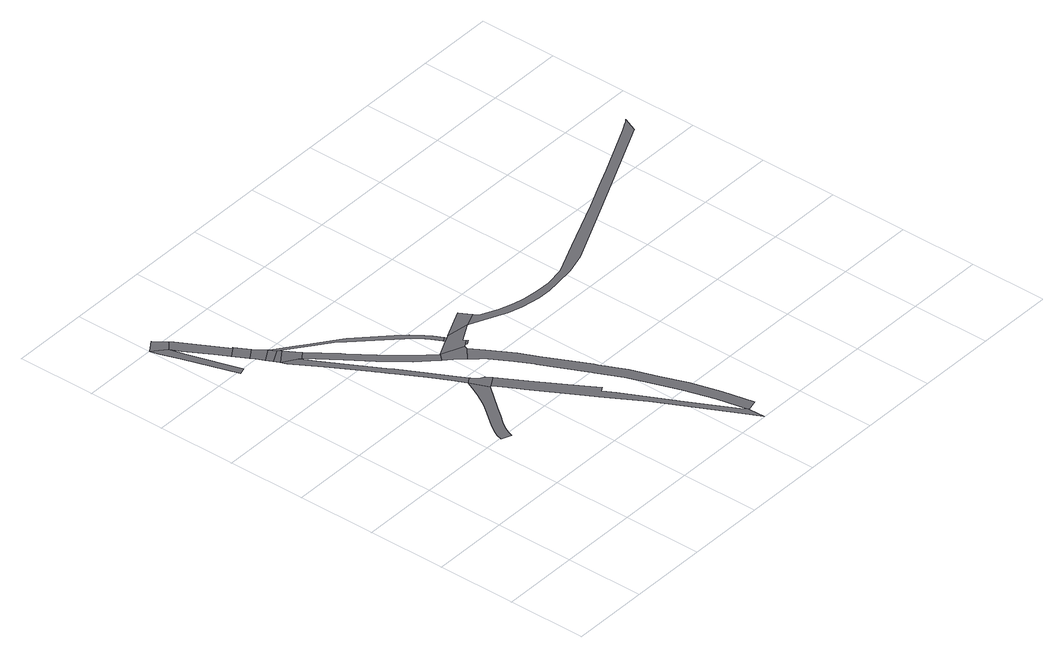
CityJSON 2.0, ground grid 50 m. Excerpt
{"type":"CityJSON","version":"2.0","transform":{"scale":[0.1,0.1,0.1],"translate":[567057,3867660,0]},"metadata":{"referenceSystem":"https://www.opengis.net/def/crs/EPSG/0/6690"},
"CityObjects":{
"road1":{"type":"Road","attributes":{"class":"1040","function":"9020","RoadStructureAttribute.sectionType":"1"},"geometry":[{"type":"MultiSurface","lod":"1","boundaries":[[[0,1,2,3,4,5,6]]]}]},
"road2":{"type":"Road","attributes":{"class":"1040","function":"9020","RoadStructureAttribute.sectionType":"4"},"geometry":[{"type":"MultiSurface","lod":"1","boundaries":[[[7,0,6,8]]]}]},
"road3":{"type":"Road","attributes":{"class":"1040","function":"9020","RoadStructureAttribute.sectionType":"1"},"geometry":[{"type":"MultiSurface","lod":"1","boundaries":[[[9,8,6,10,11,12,13]]]}]},
"road4":{"type":"Road","attributes":{"class":"1040","function":"9020","RoadStructureAttribute.sectionType":"4"},"geometry":[{"type":"MultiSurface","lod":"1","boundaries":[[[14,13,12,15,16]]]}]},
"road5":{"type":"Road","attributes":{"class":"1040","function":"9020","RoadStructureAttribute.sectionType":"1"},"geometry":[{"type":"MultiSurface","lod":"1","boundaries":[[[16,15,17,18,19]]]}]},
"road6":{"type":"Road","attributes":{"class":"1040","function":"9020","RoadStructureAttribute.sectionType":"4"},"geometry":[{"type":"MultiSurface","lod":"1","boundaries":[[[19,18,20,21]]]}]},
"road7":{"type":"Road","attributes":{"class":"1040","function":"9020","RoadStructureAttribute.sectionType":"1"},"geometry":[{"type":"MultiSurface","lod":"1","boundaries":[[[21,20,22,23]]]}]},
"road8":{"type":"Road","attributes":{"class":"1040","function":"9020","RoadStructureAttribute.sectionType":"1"},"geometry":[{"type":"MultiSurface","lod":"1","boundaries":[[[24,25,26,27,28,29,30,31,32,33,34,35,36,37,38,39,40,41,42,43,44,45]]]}]},
"road9":{"type":"Road","attributes":{"class":"1040","function":"9020","RoadStructureAttribute.sectionType":"4"},"geometry":[{"type":"MultiSurface","lod":"1","boundaries":[[[23,22,46,47,48]]]}]},
"road10":{"type":"Road","attributes":{"class":"1040","function":"9020","RoadStructureAttribute.sectionType":"1"},"geometry":[{"type":"MultiSurface","lod":"1","boundaries":[[[22,49,50,51,52,53,54,55,56,57,30,58,59,60,61,62,63,46]]]}]},
"road11":{"type":"Road","attributes":{"class":"1040","function":"9020","RoadStructureAttribute.sectionType":"1"},"geometry":[{"type":"MultiSurface","lod":"1","boundaries":[[[64,65,66,67,68,48,47,69,70,71,72,73,74,75,76,77,78]]]}]},
"road12":{"type":"Road","attributes":{"class":"1040","function":"9020","RoadStructureAttribute.sectionType":"4"},"geometry":[{"type":"MultiSurface","lod":"1","boundaries":[[[79,80,81,82,83,58,30,29,84,85]]]}]},
"road13":{"type":"Road","attributes":{"class":"1040","function":"3","RoadStructureAttribute.sectionType":"1"},"geometry":[{"type":"MultiSurface","lod":"1","boundaries":[[[86,87,88,89,90,91,92,93,94,19,21,95,96,97,98,99,100,101,102,103,104,105,106,107]]]}]},
"road14":{"type":"Road","attributes":{"class":"1040","function":"9020","RoadStructureAttribute.sectionType":"1"},"geometry":[{"type":"MultiSurface","lod":"1","boundaries":[[[108,109,110,111,112,113,114,115,85,84,116,117,118,119,120,121,122,123,124]]]}]},
"road15":{"type":"Road","attributes":{"class":"1040","function":"9020","RoadStructureAttribute.sectionType":"4"},"geometry":[{"type":"MultiSurface","lod":"1","boundaries":[[[78,77,125,126,127,128]]]}]},
"road16":{"type":"Road","attributes":{"class":"1040","function":"9020","RoadStructureAttribute.sectionType":"1"},"geometry":[{"type":"MultiSurface","lod":"1","boundaries":[[[129,130,131,132,133,134,135,136,137,138,78,128,139]]]}]},
"road17":{"type":"Road","attributes":{"class":"1040","function":"3","RoadStructureAttribute.sectionType":"3"},"geometry":[{"type":"MultiSurface","lod":"1","boundaries":[[[131,135,107,106,137,139,140,141]]]}]},
"road18":{"type":"Road","attributes":{"class":"1040","function":"9020","RoadStructureAttribute.sectionType":"1"},"geometry":[{"type":"MultiSurface","lod":"1","boundaries":[[[142,143,144,145,146,147,148,149,150,127,126,151,152,153,154,155,156,157,158,159,160,161,162,124,163]]]}]},
"road19":{"type":"Road","attributes":{"class":"1040","function":"9020","RoadStructureAttribute.sectionType":"4"},"geometry":[{"type":"MultiSurface","lod":"1","boundaries":[[[164,165,133,132,166]]]}]},
"road20":{"type":"Road","attributes":{"class":"1040","function":"9020","RoadStructureAttribute.sectionType":"1"},"geometry":[{"type":"MultiSurface","lod":"1","boundaries":[[[167,168,169,170,171,172,173,174,175,176,177,178,179,180,181,182,183,184,185,166,132,186,187,188,189,190,191,192,193,194,195,196,197]]]}]}
},
"vertices":[
[3,2996,0],[16,2946,0],[64,2810,0],[165,2482,0],[208,2495,0],[108,2824,0],[85,2928,0],
[79,3049,0],[137,2971,0],
[153,2950,0],[116,2862,0],[207,2704,0],[254,2621,0],[317,2663,0],
[321,2666,0],[306,2531,0],[373,2577,0],
[313,2518,0],[344,2453,0],[427,2503,0],
[364,2412,0],[453,2460,0],
[381,2378,0],[468,2437,0],
[697,1016,0],[706,1035,0],[730,1070,0],[776,1128,0],[821,1185,0],[948,1342,0],[898,1461,0],[876,1412,0],[860,1377,0],[849,1355,0],[830,1320,0],[810,1286,0],[796,1265,0],[767,1226,0],[723,1170,0],[676,1109,0],[648,1069,0],[628,1029,0],[615,992,0],[633,986,0],[678,969,0],[690,1002,0],
[471,2318,0],[485,2309,0],[532,2344,0],
[398,2341,0],[507,2166,0],[639,1935,0],[649,1918,0],[666,1888,0],[688,1850,0],[691,1843,0],[796,1661,0],[858,1543,0],[935,1485,0],[828,1690,0],[735,1854,0],[728,1865,0],[725,1870,0],[544,2188,0],
[898,1854,0],[773,2011,0],[672,2152,0],[658,2171,0],[532,2343,0],[621,2122,0],[727,1975,0],[783,1905,0],[789,1897,0],[795,1890,0],[854,1816,0],[953,1712,0],[960,1705,0],[963,1702,0],[1002,1745,0],
[997,1424,0],[977,1432,0],[971,1436,0],[954,1454,0],[938,1478,0],[955,1345,0],[1020,1386,0],
[1104,1884,0],[1078,1922,0],[1030,1988,0],[975,2048,0],[786,2235,0],[753,2258,0],[619,2356,0],[555,2404,0],[452,2484,0],[544,2390,0],[608,2341,0],[728,2253,0],[730,2251,0],[746,2232,0],[747,2231,0],[762,2215,0],[908,2066,0],[984,1984,0],[1037,1926,0],[1075,1870,0],[1106,1810,0],[1134,1825,0],
[1694,114,0],[1678,134,0],[1512,455,0],[1348,772,0],[1306,847,0],[1334,862,0],[1282,948,0],[1122,1215,0],[959,1338,0],[1003,1262,0],[1049,1181,0],[1204,911,0],[1256,819,0],[1399,580,0],[1640,114,0],[1697,5,0],[1696,110,0],
[1033,1638,0],[1062,1603,0],[1137,1667,0],[1142,1687,0],
[1189,1716,0],[1180,1732,0],[1181,1733,0],[1301,1800,0],[1158,1819,0],[1156,1818,0],[1141,1811,0],[1133,1807,0],[1113,1798,0],[1105,1794,0],[1163,1700,0],
[1168,1690,0],[1196,1704,0],
[1725,330,0],[1672,523,0],[1614,685,0],[1553,853,0],[1479,1013,0],[1469,1035,0],[1332,1315,0],[1279,1424,0],[1188,1577,0],[1106,1553,0],[1123,1538,0],[1212,1388,0],[1264,1283,0],[1268,1274,0],[1396,1012,0],[1400,1003,0],[1411,981,0],[1483,825,0],[1543,659,0],[1600,500,0],[1652,311,0],[1769,130,0],
[1366,1889,0],[1355,1910,0],[1397,1840,0],
[3309,2320,0],[3291,2307,0],[3264,2293,0],[3247,2284,0],[3219,2269,0],[2881,2108,0],[2872,2104,0],[2871,2103,0],[2748,2046,0],[2575,1966,0],[2569,1963,0],[2228,1816,0],[2010,1719,0],[1886,1700,0],[1789,1700,0],[1692,1710,0],[1621,1727,0],[1525,1757,0],[1416,1809,0],[1339,1782,0],[1471,1725,0],[1531,1698,0],[1624,1673,0],[1746,1651,0],[1835,1649,0],[1915,1659,0],[2044,1674,0],[2179,1713,0],[2570,1896,0],[2821,2013,0],[3269,2225,0]
]}
